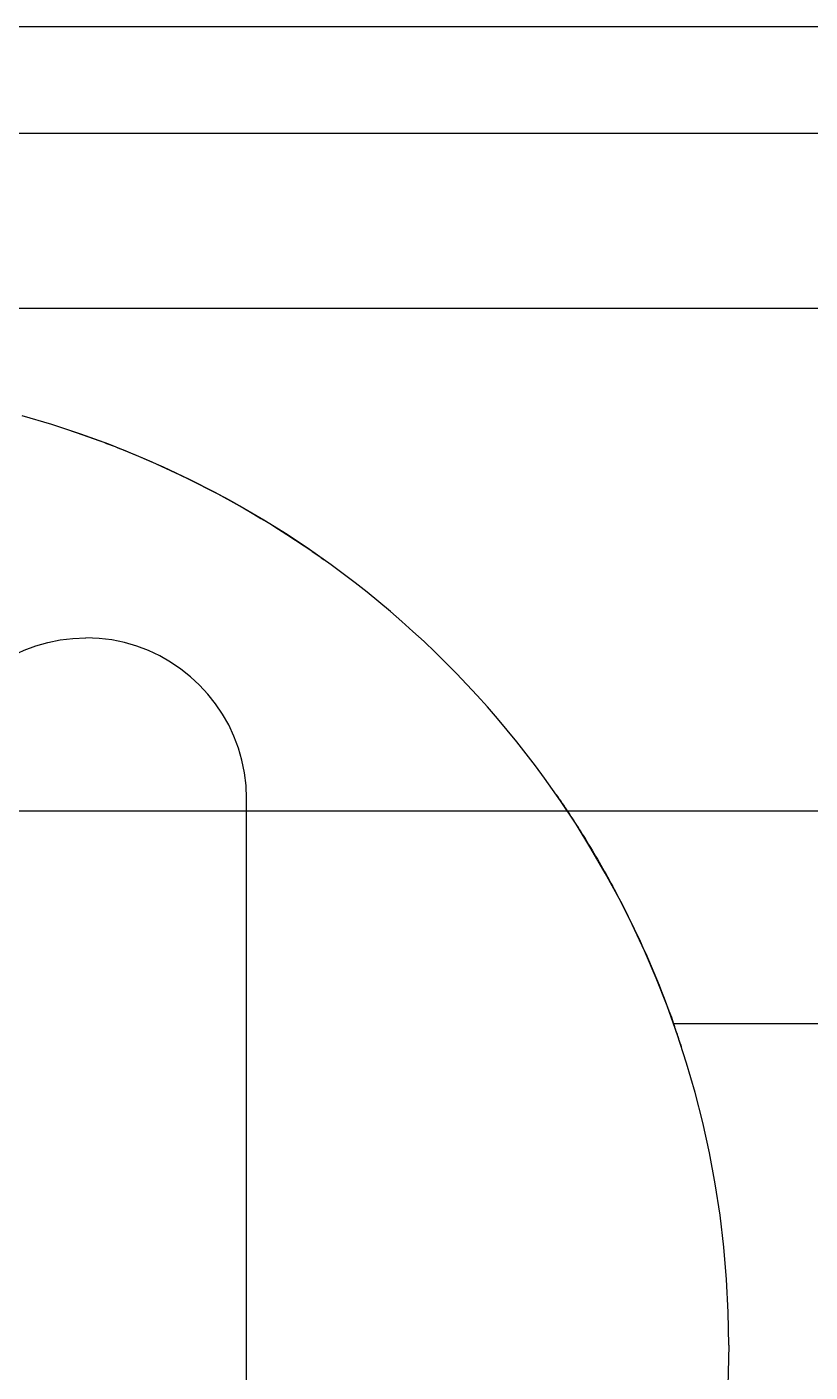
# Model space of a CAD drawing. Header units: inches. Extents: x 0 to 77285, y -118 to 40065.
# Drawn here: x 22103.971 to 22106.407, y 31681.721 to 31685.904 of the extents above; entities that cross this region are included whole.
import ezdxf

# ---------------------------------------------------------------- set-up
doc = ezdxf.new("R2010")
doc.units = ezdxf.units.IN
doc.header["$LTSCALE"] = 5
doc.header["$MEASUREMENT"] = 0
doc.layers.add('55', color=5, linetype='Continuous')

# ---------------------------------------------------------------- blocks, each defined once
blk = doc.blocks.new('A$Ca96cf7fa')
blk.add_line((-170.25, 65), (-8440.25, 65))
blk = doc.blocks.new('A$Ce961e380')
for p, q in [((-246.0041, -17.8914), (-258.0041, -17.8914)), ((-246.0041, -18.4357), (-258.0041, -18.4357)), ((-254.7953, -18.9535), (-254.7957, -18.9535)), ((-255.0041, -23.3612), (-255.0041, -19.9612)), ((-258.0041, -20.6612), (-256.3326, -20.6612)), ((-256.3325, -20.6612), (-256.3326, -20.6612))]:
    blk.add_line(p, q)
for points in [[(-258.0041, -17.5612), (-257.7604, -17.5612), (-257.5166, -17.5612), (-257.2728, -17.5612), (-257.029, -17.5613), (-256.7853, -17.5613), (-256.5415, -17.5613), (-256.2977, -17.5613), (-256.054, -17.5613), (-255.8102, -17.5613), (-255.5664, -17.5614), (-255.3226, -17.5614), (-255.0789, -17.5614), (-254.8351, -17.5614), (-254.5913, -17.5614), (-254.3475, -17.5614), (-254.1038, -17.5614), (-253.86, -17.5614), (-253.6162, -17.5614), (-253.3725, -17.5614), (-253.1287, -17.5615)], [(-256.5041, -21.6612), (-256.5024, -21.558), (-256.4972, -21.4562), (-256.4886, -21.3557), (-256.4768, -21.2565), (-256.4619, -21.1589), (-256.444, -21.0627), (-256.4231, -20.968), (-256.3993, -20.8749), (-256.3729, -20.7835), (-256.3438, -20.6937), (-256.3122, -20.6056), (-256.2782, -20.5193), (-256.2419, -20.4348), (-256.2033, -20.3521), (-256.1626, -20.2714), (-256.12, -20.1926), (-256.0754, -20.1158), (-256.029, -20.041), (-255.9809, -19.9684), (-255.9312, -19.8978), (-255.9029, -19.8595), (-255.874, -19.8217), (-255.8446, -19.7845), (-255.8147, -19.7477), (-255.7842, -19.7115), (-255.7532, -19.6758), (-255.7216, -19.6406), (-255.6896, -19.606), (-255.657, -19.5719), (-255.624, -19.5384), (-255.5904, -19.5054), (-255.5564, -19.4729), (-255.5218, -19.4411), (-255.4868, -19.4098), (-255.4514, -19.379), (-255.4155, -19.3489), (-255.3791, -19.3193), (-255.3424, -19.2903), (-255.3051, -19.2619), (-255.2675, -19.2341), (-255.1999, -19.1865), (-255.13, -19.14), (-255.0576, -19.0949), (-254.983, -19.0512), (-254.906, -19.0091), (-254.8268, -18.9687), (-254.7453, -18.9302), (-254.6617, -18.8937), (-254.576, -18.8593), (-254.4881, -18.8272), (-254.3983, -18.7975), (-254.3064, -18.7703)], [(-254.444, -18.8122), (-254.453, -18.8152), (-254.4619, -18.8182), (-254.4709, -18.8212), (-254.4798, -18.8243), (-254.4887, -18.8274), (-254.4976, -18.8305), (-254.5065, -18.8336), (-254.5154, -18.8368), (-254.5243, -18.84), (-254.5332, -18.8432), (-254.542, -18.8464), (-254.5509, -18.8497), (-254.5597, -18.853), (-254.5685, -18.8563), (-254.5773, -18.8597), (-254.5861, -18.8631), (-254.5949, -18.8665), (-254.6036, -18.8699), (-254.6124, -18.8734), (-254.6211, -18.8769), (-254.6507, -18.8889), (-254.6801, -18.9013), (-254.7093, -18.9139), (-254.7385, -18.9269), (-254.7675, -18.9402), (-254.7963, -18.9538), (-254.825, -18.9677), (-254.8536, -18.9819), (-254.882, -18.9964), (-254.9102, -19.0111), (-254.9383, -19.0262), (-254.9662, -19.0416), (-254.9939, -19.0573), (-255.0215, -19.0732), (-255.0489, -19.0895), (-255.076, -19.106), (-255.103, -19.1228), (-255.1298, -19.1399), (-255.1565, -19.1572), (-255.1829, -19.1748), (-255.186, -19.177), (-255.1892, -19.1791), (-255.1924, -19.1813), (-255.1955, -19.1834), (-255.1987, -19.1856), (-255.2018, -19.1878), (-255.205, -19.1899), (-255.2081, -19.1921), (-255.2113, -19.1943), (-255.2144, -19.1965), (-255.2176, -19.1986), (-255.2207, -19.2008), (-255.2238, -19.203), (-255.227, -19.2052), (-255.2301, -19.2074), (-255.2332, -19.2096), (-255.2364, -19.2118), (-255.2395, -19.214), (-255.2426, -19.2162), (-255.2457, -19.2185)], [(-255.0041, -19.9612), (-255.0025, -19.9204), (-254.9976, -19.8804), (-254.9897, -19.8415), (-254.9787, -19.8037), (-254.965, -19.7671), (-254.9485, -19.732), (-254.9295, -19.6984), (-254.908, -19.6665), (-254.8841, -19.6364), (-254.8581, -19.6081), (-254.83, -19.582), (-254.7999, -19.5581), (-254.768, -19.5364), (-254.7344, -19.5173), (-254.6992, -19.5007), (-254.6626, -19.4868), (-254.6246, -19.4758), (-254.5855, -19.4678), (-254.5453, -19.4628), (-254.5041, -19.4612)], [(-254.0041, -19.9612), (-254.0058, -19.9194), (-254.0108, -19.8787), (-254.019, -19.8392), (-254.0302, -19.801), (-254.0443, -19.7642), (-254.0612, -19.7289), (-254.0806, -19.6953), (-254.1024, -19.6635), (-254.1266, -19.6335), (-254.153, -19.6055), (-254.1814, -19.5797), (-254.2116, -19.556), (-254.2436, -19.5347), (-254.2772, -19.5159), (-254.3122, -19.4997), (-254.3486, -19.4861), (-254.3861, -19.4754), (-254.4246, -19.4676), (-254.464, -19.4628), (-254.5041, -19.4612)], [(-255.9676, -19.949), (-255.9722, -19.9557), (-255.9768, -19.9625), (-255.9814, -19.9692), (-255.986, -19.9759), (-255.9906, -19.9827), (-255.9952, -19.9894), (-255.9997, -19.9962), (-256.0042, -20.003), (-256.0087, -20.0098), (-256.0132, -20.0166), (-256.0177, -20.0235), (-256.0221, -20.0303), (-256.0265, -20.0371), (-256.0309, -20.044), (-256.0353, -20.0509), (-256.0397, -20.0578), (-256.044, -20.0647), (-256.0484, -20.0716), (-256.0527, -20.0785), (-256.057, -20.0855), (-256.0626, -20.0945), (-256.0681, -20.1036), (-256.0736, -20.1127), (-256.0791, -20.1218), (-256.0845, -20.1309), (-256.0899, -20.1401), (-256.0953, -20.1493), (-256.1006, -20.1585), (-256.106, -20.1677), (-256.1112, -20.177), (-256.1165, -20.1862), (-256.1217, -20.1955), (-256.1269, -20.2048), (-256.1321, -20.2141), (-256.1372, -20.2235), (-256.1423, -20.2328), (-256.1473, -20.2422), (-256.1523, -20.2516), (-256.1573, -20.261), (-256.1623, -20.2704), (-256.1721, -20.2893), (-256.1818, -20.3083), (-256.1913, -20.3273), (-256.2007, -20.3465), (-256.21, -20.3657), (-256.2191, -20.3849), (-256.2281, -20.4043), (-256.237, -20.4237), (-256.2457, -20.4431), (-256.2543, -20.4627), (-256.2628, -20.4823), (-256.2711, -20.5019), (-256.2793, -20.5217), (-256.2873, -20.5414), (-256.2952, -20.5613), (-256.303, -20.5812), (-256.3106, -20.6011), (-256.3181, -20.6211), (-256.3254, -20.6411), (-256.3326, -20.6612)], [(-256.3573, -20.7341), (-256.3572, -20.7338), (-256.3571, -20.7336), (-256.357, -20.7333), (-256.3569, -20.733), (-256.3569, -20.7328), (-256.3568, -20.7325), (-256.3567, -20.7322), (-256.3566, -20.7319), (-256.3565, -20.7317), (-256.3564, -20.7314), (-256.3563, -20.7311), (-256.3562, -20.7309), (-256.3561, -20.7306), (-256.3561, -20.7303), (-256.356, -20.73), (-256.3559, -20.7298), (-256.3558, -20.7295), (-256.3557, -20.7292), (-256.3556, -20.729), (-256.3555, -20.7287), (-256.3544, -20.7253), (-256.3533, -20.7219), (-256.3522, -20.7185), (-256.3511, -20.7151), (-256.3499, -20.7118), (-256.3488, -20.7084), (-256.3477, -20.705), (-256.3465, -20.7016), (-256.3454, -20.6983), (-256.3442, -20.6949), (-256.3431, -20.6915), (-256.3419, -20.6881), (-256.3408, -20.6848), (-256.3396, -20.6814), (-256.3385, -20.678), (-256.3373, -20.6747), (-256.3361, -20.6713), (-256.3349, -20.6679), (-256.3337, -20.6646), (-256.3326, -20.6612)], [(-256.5041, -21.6612), (-256.5015, -21.7884)]]:
    blk.add_lwpolyline(points)
blk = doc.blocks.new('A$C638f0059')
for p, q in [((-68.5041, -17.8914), (-80.5041, -17.8914)), ((-68.5041, -18.4357), (-80.5041, -18.4357)), ((-77.2953, -18.9535), (-77.2957, -18.9535)), ((-77.5041, -23.3612), (-77.5041, -19.9612)), ((-80.5041, -20.6612), (-78.8326, -20.6612)), ((-78.8325, -20.6612), (-78.8326, -20.6612))]:
    blk.add_line(p, q)
for points in [[(-80.5041, -17.5612), (-80.2604, -17.5612), (-80.0166, -17.5612), (-79.7728, -17.5612), (-79.529, -17.5613), (-79.2853, -17.5613), (-79.0415, -17.5613), (-78.7977, -17.5613), (-78.554, -17.5613), (-78.3102, -17.5613), (-78.0664, -17.5614), (-77.8226, -17.5614), (-77.5789, -17.5614), (-77.3351, -17.5614), (-77.0913, -17.5614), (-76.8475, -17.5614), (-76.6038, -17.5614), (-76.36, -17.5614), (-76.1162, -17.5614), (-75.8725, -17.5614), (-75.6287, -17.5615)], [(-79.0041, -21.6612), (-79.0024, -21.558), (-78.9972, -21.4562), (-78.9886, -21.3557), (-78.9768, -21.2565), (-78.9619, -21.1589), (-78.944, -21.0627), (-78.9231, -20.968), (-78.8993, -20.8749), (-78.8729, -20.7835), (-78.8438, -20.6937), (-78.8122, -20.6056), (-78.7782, -20.5193), (-78.7419, -20.4348), (-78.7033, -20.3521), (-78.6626, -20.2714), (-78.62, -20.1926), (-78.5754, -20.1158), (-78.529, -20.041), (-78.4809, -19.9684), (-78.4312, -19.8978), (-78.4029, -19.8595), (-78.374, -19.8217), (-78.3446, -19.7845), (-78.3147, -19.7477), (-78.2842, -19.7115), (-78.2532, -19.6758), (-78.2216, -19.6406), (-78.1896, -19.606), (-78.157, -19.5719), (-78.124, -19.5384), (-78.0904, -19.5054), (-78.0564, -19.4729), (-78.0218, -19.4411), (-77.9868, -19.4098), (-77.9514, -19.379), (-77.9155, -19.3489), (-77.8791, -19.3193), (-77.8424, -19.2903), (-77.8051, -19.2619), (-77.7675, -19.2341), (-77.6999, -19.1865), (-77.63, -19.14), (-77.5576, -19.0949), (-77.483, -19.0512), (-77.406, -19.0091), (-77.3268, -18.9687), (-77.2453, -18.9302), (-77.1617, -18.8937), (-77.076, -18.8593), (-76.9881, -18.8272), (-76.8983, -18.7975), (-76.8064, -18.7703)], [(-76.944, -18.8122), (-76.953, -18.8152), (-76.9619, -18.8182), (-76.9709, -18.8212), (-76.9798, -18.8243), (-76.9887, -18.8274), (-76.9976, -18.8305), (-77.0065, -18.8336), (-77.0154, -18.8368), (-77.0243, -18.84), (-77.0332, -18.8432), (-77.042, -18.8464), (-77.0509, -18.8497), (-77.0597, -18.853), (-77.0685, -18.8563), (-77.0773, -18.8597), (-77.0861, -18.8631), (-77.0949, -18.8665), (-77.1036, -18.8699), (-77.1124, -18.8734), (-77.1211, -18.8769), (-77.1507, -18.8889), (-77.1801, -18.9013), (-77.2093, -18.9139), (-77.2385, -18.9269), (-77.2675, -18.9402), (-77.2963, -18.9538), (-77.325, -18.9677), (-77.3536, -18.9819), (-77.382, -18.9964), (-77.4102, -19.0111), (-77.4383, -19.0262), (-77.4662, -19.0416), (-77.4939, -19.0573), (-77.5215, -19.0732), (-77.5489, -19.0895), (-77.576, -19.106), (-77.603, -19.1228), (-77.6298, -19.1399), (-77.6565, -19.1572), (-77.6829, -19.1748), (-77.686, -19.177), (-77.6892, -19.1791), (-77.6924, -19.1813), (-77.6955, -19.1834), (-77.6987, -19.1856), (-77.7018, -19.1878), (-77.705, -19.1899), (-77.7081, -19.1921), (-77.7113, -19.1943), (-77.7144, -19.1965), (-77.7176, -19.1986), (-77.7207, -19.2008), (-77.7238, -19.203), (-77.727, -19.2052), (-77.7301, -19.2074), (-77.7332, -19.2096), (-77.7364, -19.2118), (-77.7395, -19.214), (-77.7426, -19.2162), (-77.7457, -19.2185)], [(-77.5041, -19.9612), (-77.5025, -19.9204), (-77.4976, -19.8804), (-77.4897, -19.8415), (-77.4787, -19.8037), (-77.465, -19.7671), (-77.4485, -19.732), (-77.4295, -19.6984), (-77.408, -19.6665), (-77.3841, -19.6364), (-77.3581, -19.6081), (-77.33, -19.582), (-77.2999, -19.5581), (-77.268, -19.5364), (-77.2344, -19.5173), (-77.1992, -19.5007), (-77.1626, -19.4868), (-77.1246, -19.4758), (-77.0855, -19.4678), (-77.0453, -19.4628), (-77.0041, -19.4612)], [(-76.5041, -19.9612), (-76.5058, -19.9194), (-76.5108, -19.8787), (-76.519, -19.8392), (-76.5302, -19.801), (-76.5443, -19.7642), (-76.5612, -19.7289), (-76.5806, -19.6953), (-76.6024, -19.6635), (-76.6266, -19.6335), (-76.653, -19.6055), (-76.6814, -19.5797), (-76.7116, -19.556), (-76.7436, -19.5347), (-76.7772, -19.5159), (-76.8122, -19.4997), (-76.8486, -19.4861), (-76.8861, -19.4754), (-76.9246, -19.4676), (-76.964, -19.4628), (-77.0041, -19.4612)], [(-78.4676, -19.949), (-78.4722, -19.9557), (-78.4768, -19.9625), (-78.4814, -19.9692), (-78.486, -19.9759), (-78.4906, -19.9827), (-78.4952, -19.9894), (-78.4997, -19.9962), (-78.5042, -20.003), (-78.5087, -20.0098), (-78.5132, -20.0166), (-78.5177, -20.0235), (-78.5221, -20.0303), (-78.5265, -20.0371), (-78.5309, -20.044), (-78.5353, -20.0509), (-78.5397, -20.0578), (-78.544, -20.0647), (-78.5484, -20.0716), (-78.5527, -20.0785), (-78.557, -20.0855), (-78.5626, -20.0945), (-78.5681, -20.1036), (-78.5736, -20.1127), (-78.5791, -20.1218), (-78.5845, -20.1309), (-78.5899, -20.1401), (-78.5953, -20.1493), (-78.6006, -20.1585), (-78.606, -20.1677), (-78.6112, -20.177), (-78.6165, -20.1862), (-78.6217, -20.1955), (-78.6269, -20.2048), (-78.6321, -20.2141), (-78.6372, -20.2235), (-78.6423, -20.2328), (-78.6473, -20.2422), (-78.6523, -20.2516), (-78.6573, -20.261), (-78.6623, -20.2704), (-78.6721, -20.2893), (-78.6818, -20.3083), (-78.6913, -20.3273), (-78.7007, -20.3465), (-78.71, -20.3657), (-78.7191, -20.3849), (-78.7281, -20.4043), (-78.737, -20.4237), (-78.7457, -20.4431), (-78.7543, -20.4627), (-78.7628, -20.4823), (-78.7711, -20.5019), (-78.7793, -20.5217), (-78.7873, -20.5414), (-78.7952, -20.5613), (-78.803, -20.5812), (-78.8106, -20.6011), (-78.8181, -20.6211), (-78.8254, -20.6411), (-78.8326, -20.6612)], [(-78.8573, -20.7341), (-78.8572, -20.7338), (-78.8571, -20.7336), (-78.857, -20.7333), (-78.8569, -20.733), (-78.8569, -20.7328), (-78.8568, -20.7325), (-78.8567, -20.7322), (-78.8566, -20.7319), (-78.8565, -20.7317), (-78.8564, -20.7314), (-78.8563, -20.7311), (-78.8562, -20.7309), (-78.8561, -20.7306), (-78.8561, -20.7303), (-78.856, -20.73), (-78.8559, -20.7298), (-78.8558, -20.7295), (-78.8557, -20.7292), (-78.8556, -20.729), (-78.8555, -20.7287), (-78.8544, -20.7253), (-78.8533, -20.7219), (-78.8522, -20.7185), (-78.8511, -20.7151), (-78.8499, -20.7118), (-78.8488, -20.7084), (-78.8477, -20.705), (-78.8465, -20.7016), (-78.8454, -20.6983), (-78.8442, -20.6949), (-78.8431, -20.6915), (-78.8419, -20.6881), (-78.8408, -20.6848), (-78.8396, -20.6814), (-78.8385, -20.678), (-78.8373, -20.6747), (-78.8361, -20.6713), (-78.8349, -20.6679), (-78.8337, -20.6646), (-78.8326, -20.6612)], [(-79.0041, -21.6612), (-79.0015, -21.7884)]]:
    blk.add_lwpolyline(points)
blk = doc.blocks.new('A$C5cd82ed8')
at = {"layer": '55'}
for name, p in [('A$Ce961e380', (189.5, 72.5)), ('A$C638f0059', (12, 72.5))]:
    blk.add_blockref(name, p, dxfattribs=at)
blk = doc.blocks.new('A$C3e1dc9d3')
blk.add_blockref('A$C5cd82ed8', (-189.5, 12.5, -2129.449))

msp = doc.modelspace()

# ---------------------------------------------------------------- block references
msp.add_blockref('A$Ca96cf7fa', (29784.8997809, 31618.46513729))
at = {"xscale": -1}
msp.add_blockref('A$C3e1dc9d3', (21849.6497809, 31618.46513729), dxfattribs=at)

doc.saveas('drawing.dxf')
